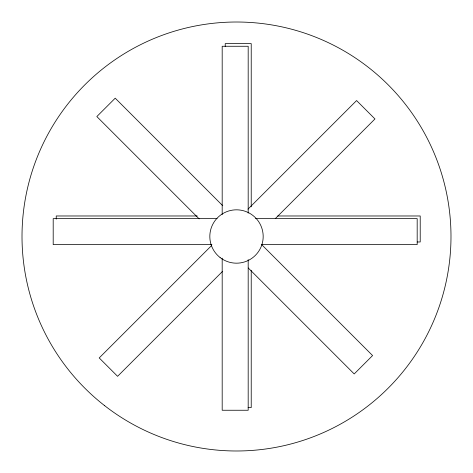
<?xml version="1.0" encoding="UTF-8"?>
<svg xmlns="http://www.w3.org/2000/svg" width="473" height="473" viewBox="0 0 473 473"><rect width="100%" height="100%" fill="white"/><g stroke="black" fill="none" stroke-linecap="round" stroke-linejoin="round"><path stroke-width="0.71" d="M211.455 245.694L99.212 357.937L117.594 376.319L222.529 271.39M247.994 209.149L356.583 100.56L374.971 118.948L275.256 218.656M197.247 215.978L56.234 215.978L56.234 219.1M277.722 215.978L420.213 215.978L420.213 241.975L417.263 241.975M217.095 218.621L53.195 218.621L53.195 244.618L211.928 244.618M255.491 218.621L417.18 218.621L417.18 244.618L261.398 244.618M248.106 407.608L251.222 407.608L251.222 270.284M222.759 205.725L115.217 98.183L96.829 116.565L199.157 218.893M261.392 244.358L372.588 355.56L354.206 373.942L248.23 267.966M251.222 206.79L251.222 43.622L225.225 43.622L225.225 46.573M248.183 213.122L248.183 46.265L222.186 46.265L222.186 214.6M248.183 259.636L248.183 410.251L222.186 410.251L222.186 258.157M104.716 405.728A214.488 214.488 0 0 0 448.948 266.015A214.488 214.488 0 0 0 155.836 37.757A214.488 214.488 0 0 0 104.716 405.728M220.105 257.549A26.683 26.683 0 0 0 262.929 240.172A26.683 26.683 0 0 0 226.466 211.78A26.683 26.683 0 0 0 220.105 257.549"/></g></svg>
